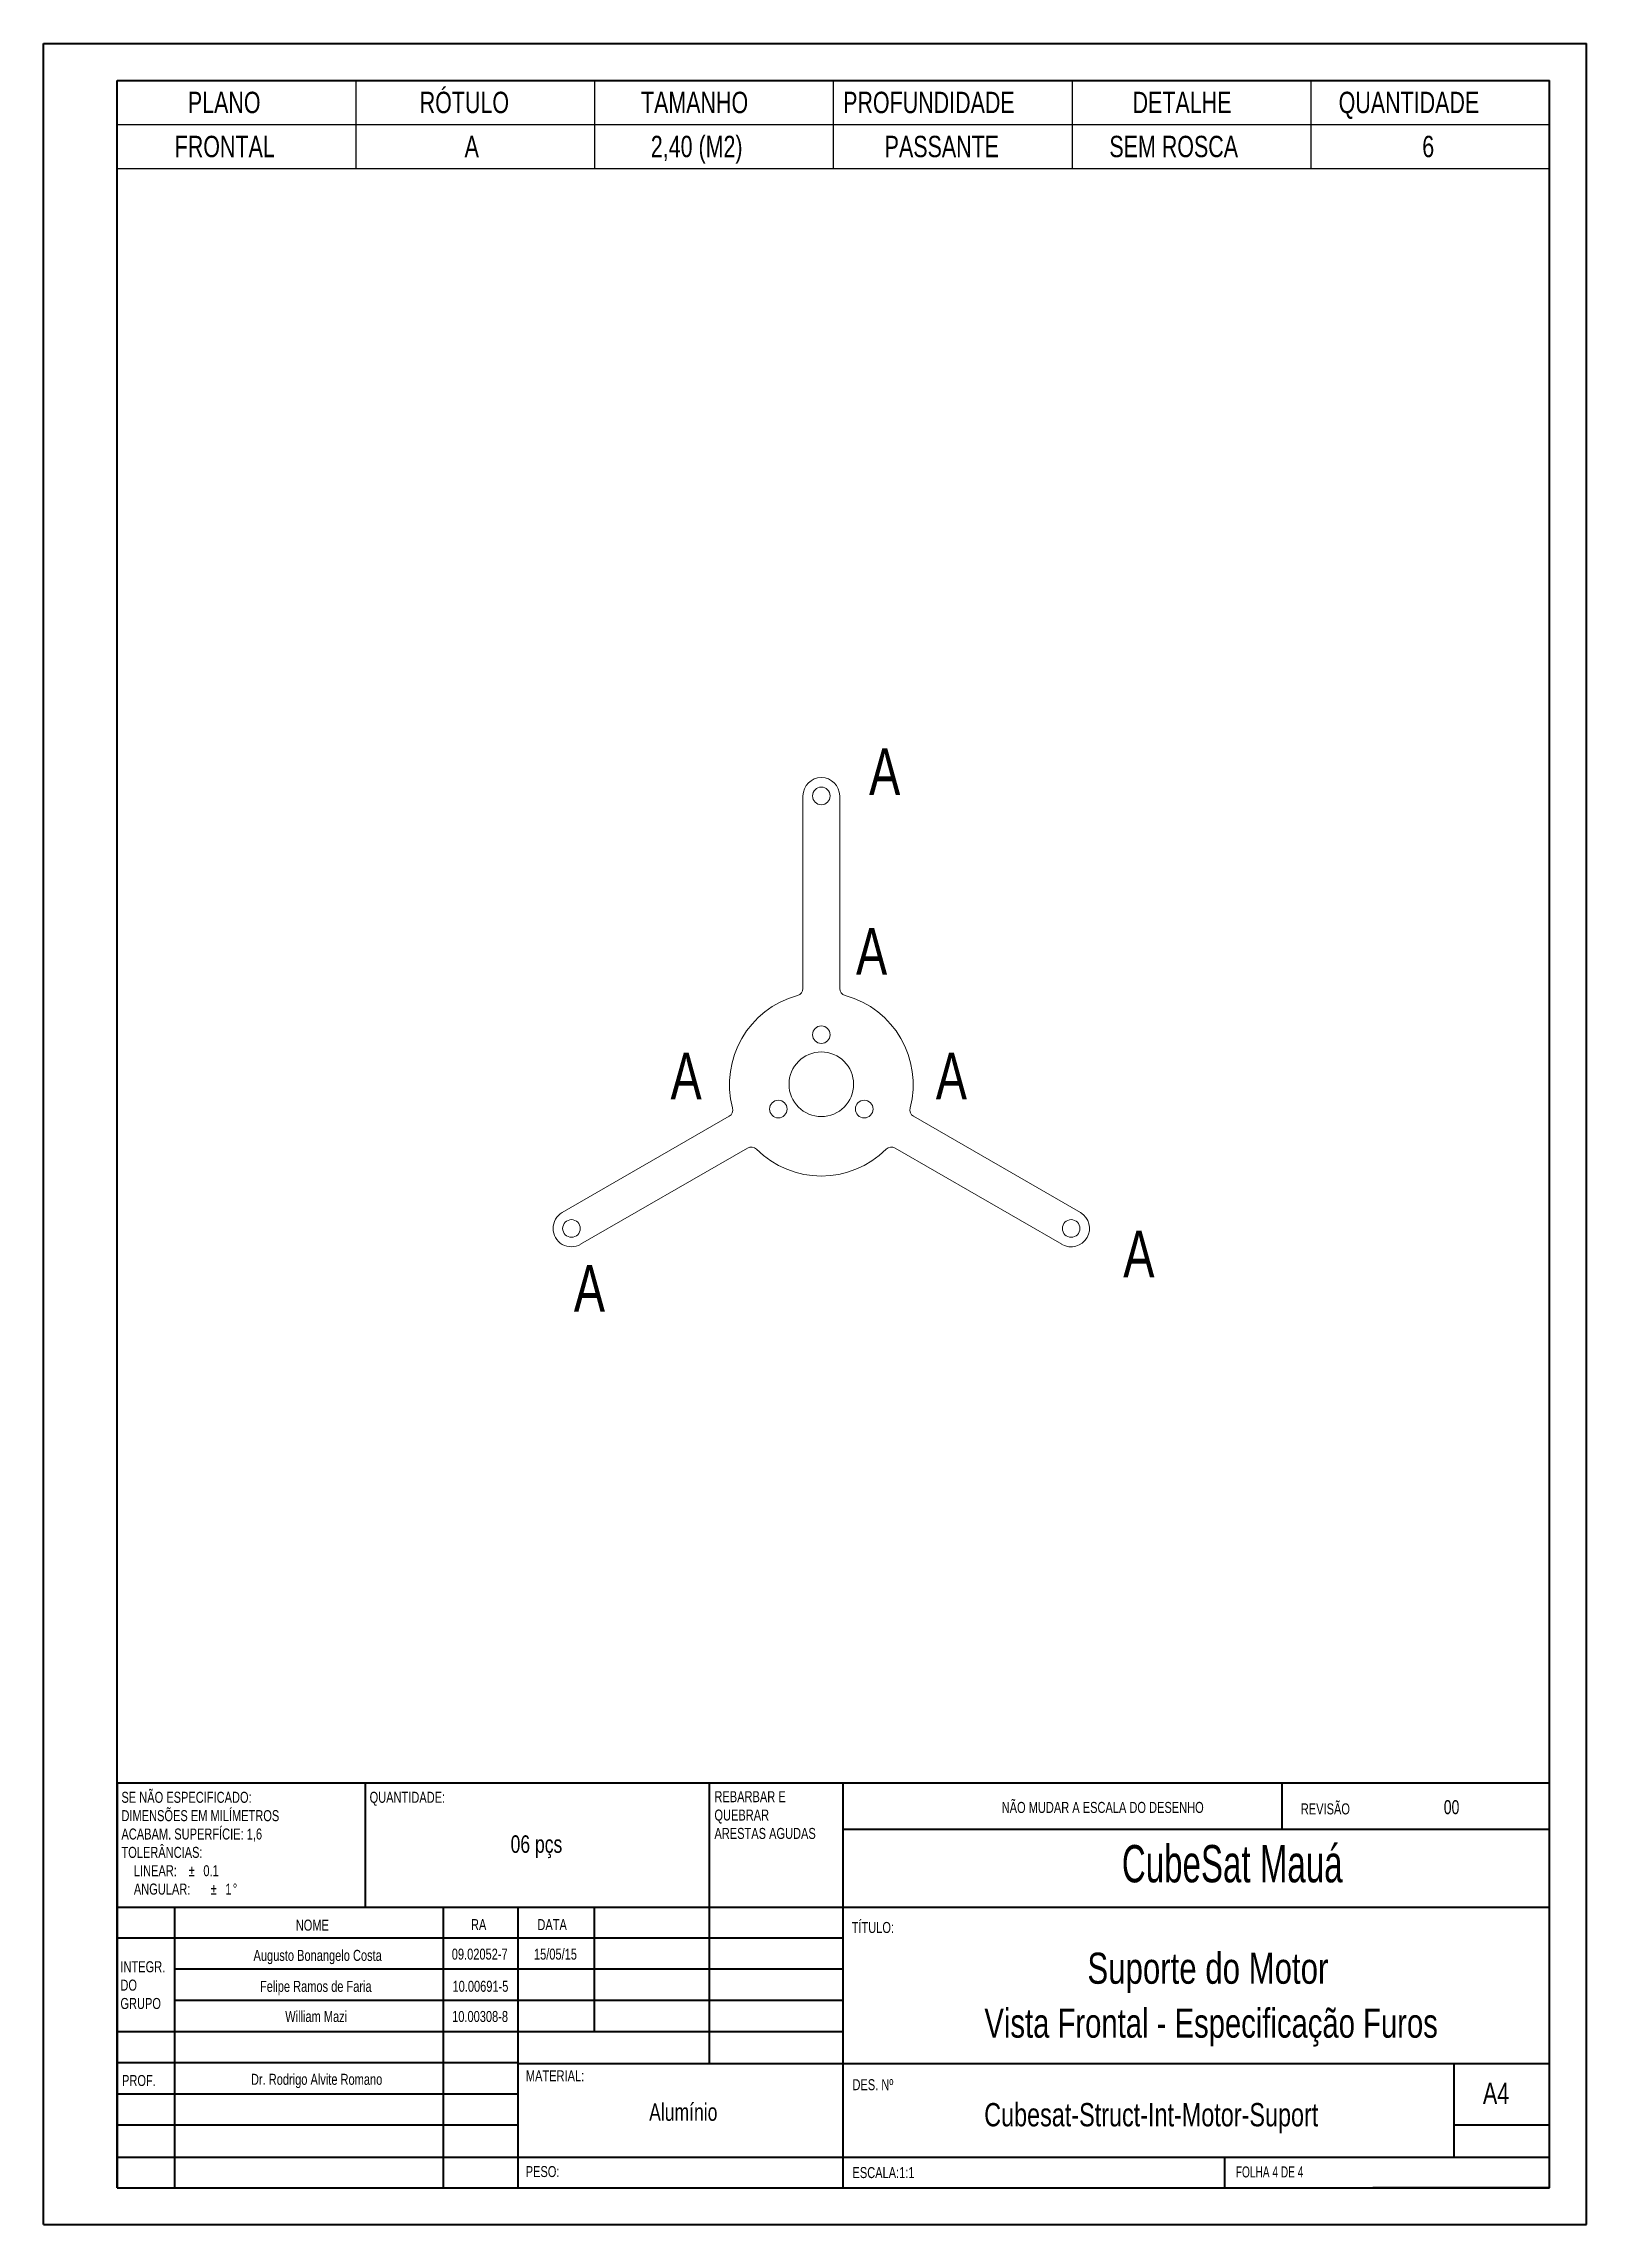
# Paper-space layout 'Folha04' of a CAD drawing. Header units: millimetres. Extents: x 0 to 210, y 0 to 297.
import ezdxf

# ---------------------------------------------------------------- set-up
doc = ezdxf.new("R2010")
doc.units = ezdxf.units.MM
doc.layers.add('FORMAT', color=7, linetype='Continuous')
doc.styles.add('SLDTEXTSTYLE0', font='TXT', dxfattribs={"width": 0.75})
doc.styles.add('SLDTEXTSTYLE1', font='TXT', dxfattribs={"width": 0.663})
doc.styles.add('SLDTEXTSTYLE2', font='TXT', dxfattribs={"width": 0.6875})

# ---------------------------------------------------------------- blocks, each defined once
blk = doc.blocks.new('SW_NOTE_9')
at = {"layer": 'FORMAT', "color": 0, "char_height": 1.5, "attachment_point": 1, "style": 'SLDTEXTSTYLE0'}
for s, insert in [('INTEGR.', (0, 1.93)), ('DO', (0, -0.57)), ('GRUPO', (0, -3.07))]:
    blk.add_mtext(s, dxfattribs=dict(at, insert=insert))
blk = doc.blocks.new('SW_NOTE_10')
at = {"layer": 'FORMAT', "color": 0, "char_height": 1.5, "attachment_point": 1, "style": 'SLDTEXTSTYLE0'}
for s, insert in [('SE NÃO ESPECIFICADO:', (0, 1.93)), ('ACABAM. SUPERFÍCIE: 1,6', (0, -3.07)), ('DIMENSÕES EM MILÍMETROS', (0, -0.57)), ('TOLERÂNCIAS:', (0, -5.57)), ('LINEAR:', (1.69, -8.07)), ('%%p', (9.16, -8.07)), ('0.1', (11.15, -8.07)), ('ANGULAR:', (1.69, -10.57)), ('%%p', (12.16, -10.57)), ('1', (14.15, -10.57)), ('%%d', (15.16, -10.57))]:
    blk.add_mtext(s, dxfattribs=dict(at, insert=insert))
blk = doc.blocks.new('SW_NOTE_11')
at = {"layer": 'FORMAT', "color": 0, "char_height": 1.5, "attachment_point": 1, "style": 'SLDTEXTSTYLE0'}
for s, insert in [('REBARBAR E', (0, 1.93)), ('QUEBRAR', (0, -0.57)), ('ARESTAS AGUDAS', (0, -3.07))]:
    blk.add_mtext(s, dxfattribs=dict(at, insert=insert))
blk = doc.blocks.new('SW_TABLEANNOTATION_1')
at = {"layer": 'FORMAT', "color": 0}
for p, q in [((0, 0), (0, -12)), ((195, 0), (0, 0)), ((32.5, 0), (32.5, -6)), ((65, 0), (65, -6)), ((97.5, 0), (97.5, -6)), ((130, 0), (130, -6)), ((162.5, 0), (162.5, -6)), ((195, -12), (195, 0)), ((0, -6), (195, -6)), ((32.5, -6), (32.5, -12)), ((65, -6), (65, -12)), ((97.5, -6), (97.5, -12)), ((130, -6), (130, -12)), ((162.5, -6), (162.5, -12)), ((0, -12), (195, -12))]:
    blk.add_line(p, q, dxfattribs=at)
at = {"layer": 'FORMAT', "color": 0, "attachment_point": 1, "style": 'SLDTEXTSTYLE0'}
for s, insert, char_height in [('PLANO', (9.64, -1.55), 2.91), ('RÓTULO', (41.2, -1.55), 2.91), ('TAMANHO', (71.32, -1.55), 2.91), ('PROFUNDIDADE', (98.84, -1.55), 2.9104), ('DETALHE', (138.24, -1.55), 2.91), ('QUANTIDADE', (166.29, -1.55), 2.91), ('FRONTAL', (7.85, -7.55), 2.91), ('A', (47.31, -7.55), 2.91), ('2,40 (M2)', (72.66, -7.55), 2.91), ('PASSANTE', (104.49, -7.55), 2.91), ('SEM ROSCA', (135.08, -7.55), 2.91), ('6', (177.67, -7.55), 2.91)]:
    blk.add_mtext(s, dxfattribs=dict(at, insert=insert, char_height=char_height))

psp = doc.layouts.new('Folha04')

# ---------------------------------------------------------------- linework, layer by layer
at = {"color": 7, "linetype": 'Continuous', "lineweight": 40}
for p, q in [((0.08, 0.21), (0.08, 297.21)), ((0.08, 297.21), (210.08, 297.21)), ((210.08, 0.21), (210.08, 297.21)), ((210.08, 292.21), (210.08, 297.21)), ((10.08, 292.21), (205.08, 292.21)), ((10.08, 5.21), (10.08, 292.21)), ((205.08, 5.21), (205.08, 292.21)), ((10.11, 60.37), (205.08, 60.37)), ((168.68, 54.09), (168.68, 60.46)), ((205.08, 54), (108.91, 54)), ((205.08, 43.37), (10.11, 43.37)), ((64.71, 22.12), (205.08, 22.12)), ((192.08, 9.46), (192.08, 22.21)), ((205.08, 13.71), (192.08, 13.71)), ((10.11, 9.37), (205.08, 9.37)), ((160.88, 5.21), (160.88, 9.46)), ((10.08, 5.21), (205.08, 5.21)), ((205.08, 5.21), (180.99, 5.21)), ((0.08, 0.21), (210.08, 0.21))]:
    psp.add_line(p, q, dxfattribs=at)
at = {"color": 7, "linetype": 'Continuous', "lineweight": 15}
for p, q in [((103.44, 194.76), (103.44, 168.53)), ((108.44, 168.53), (108.44, 194.76)), ((93.39, 151.13), (70.68, 138.02)), ((141.2, 138.02), (118.48, 151.13)), ((73.18, 133.69), (95.89, 146.8)), ((115.98, 146.8), (138.7, 133.69))]:
    psp.add_line(p, q, dxfattribs=at)
for centre, radius in [((105.94, 194.76), 1.2), ((105.94, 162.24), 1.2), ((105.94, 155.49), 4.4), ((100.09, 152.11), 1.2), ((111.78, 152.11), 1.2), ((71.93, 135.85), 1.2), ((139.95, 135.85), 1.2)]:
    psp.add_circle(centre, radius, dxfattribs=at)
for centre, radius, start, end in [((105.94, 194.76), 2.5, 0, 180), ((105.94, 155.49), 12.5, 105.0261, 194.9739), ((102.44, 168.53), 1, 285.0261, 0), ((109.44, 168.53), 1, 180, 254.9739), ((105.94, 155.49), 12.5, 345.0261, 74.9739), ((92.89, 152), 1, 300, 14.9739), ((118.98, 152), 1, 165.0261, 240), ((96.39, 145.94), 1, 45.0261, 120), ((105.94, 155.49), 12.5, 225.0261, 314.9739), ((115.48, 145.94), 1, 60, 134.9739), ((71.93, 135.85), 2.5, 120, 300), ((139.95, 135.85), 2.5, 240, 60)]:
    psp.add_arc(centre, radius, start, end, dxfattribs=at)
at = {"layer": 'FORMAT', "color": 7, "lineweight": 40}
for p, q in [((10.08, 60.46), (10.08, 5.21)), ((43.88, 43.46), (43.88, 60.46)), ((90.68, 60.46), (90.68, 22.21)), ((108.88, 60.46), (108.88, 5.21)), ((17.88, 43.46), (17.88, 5.21)), ((54.48, 43.46), (54.48, 5.21)), ((64.68, 5.21), (64.68, 43.46)), ((75.08, 26.46), (75.08, 43.46)), ((108.88, 39.21), (10.08, 39.21)), ((108.88, 34.96), (17.88, 34.96)), ((108.88, 30.71), (17.88, 30.71)), ((108.88, 26.46), (10.08, 26.46)), ((64.68, 22.21), (10.08, 22.21)), ((64.68, 13.71), (10.08, 13.71))]:
    psp.add_line(p, q, dxfattribs=at)
at = {"layer": 'FORMAT', "color": 7, "linetype": 'Continuous', "lineweight": 40}
psp.add_line((64.68, 17.96), (10.08, 17.96), dxfattribs=at)

# ---------------------------------------------------------------- block references
at = {"layer": 'FORMAT'}
for name, p in [('SW_TABLEANNOTATION_1', (10.07, 292.21)), ('SW_NOTE_10', (10.67, 57.2)), ('SW_NOTE_11', (91.39, 57.28)), ('SW_NOTE_9', (10.53, 34.12))]:
    psp.add_blockref(name, p, dxfattribs=at)

# ---------------------------------------------------------------- texts
at = {"color": 7, "linetype": 'Continuous', "lineweight": 0}
for s, insert, char_height, attachment_point, style in [('NÃO MUDAR A ESCALA DO DESENHO', (130.49, 57.75), 1.5, 1, 'SLDTEXTSTYLE0'), ('REVISÃO', (171.21, 57.55), 1.5, 1, 'SLDTEXTSTYLE0'), ('00', (191.73, 57.99), 1.905, 2, 'SLDTEXTSTYLE0'), ('CubeSat Mauá', (161.87, 51.88), 5.08, 2, 'SLDTEXTSTYLE1'), ('TÍTULO:', (110.07, 41.4), 1.5, 1, 'SLDTEXTSTYLE0'), ('Suporte do Motor', (158.56, 37.22), 4.2333, 2, 'SLDTEXTSTYLE0'), ('DES. Nº', (110.18, 19.99), 1.5, 1, 'SLDTEXTSTYLE0'), ('A4', (196, 19.52), 2.91, 1, 'SLDTEXTSTYLE0'), ('Cubesat-Struct-Int-Motor-Suport', (150.85, 16.74), 3.175, 2, 'SLDTEXTSTYLE0'), ('ESCALA:1:1', (110.18, 8.02), 1.5, 1, 'SLDTEXTSTYLE0'), ('FOLHA 4 DE 4', (162.36, 8.11), 1.5, 1, 'SLDTEXTSTYLE2')]:
    psp.add_mtext(s, dxfattribs=dict(at, insert=insert, char_height=char_height, attachment_point=attachment_point, style=style))
at = {"layer": 'FORMAT', "style": 'SLDTEXTSTYLE0'}
for s, insert, char_height, attachment_point in [('A', (112.44, 201.24), 6.35, 1), ('A', (110.66, 176.75), 6.35, 1), ('A', (85.41, 159.77), 6.35, 1), ('A', (121.52, 159.77), 6.35, 1), ('A', (147.04, 135.56), 6.35, 1), ('A', (72.25, 130.86), 6.35, 1), ('QUANTIDADE:', (44.45, 59.13), 1.5, 1), ('06 pçs', (67.16, 53.2), 2.381, 2), ('NOME', (34.4, 41.72), 1.5, 1), ('RA', (58.25, 41.79), 1.5, 1), ('DATA', (67.29, 41.79), 1.5, 1), ('Augusto Bonangelo Costa', (37.38, 37.6), 1.4986, 2), ('09.02052-7', (59.44, 37.77), 1.499, 2), ('15/05/15', (69.75, 37.77), 1.499, 2), ('Felipe Ramos de Faria', (37.13, 33.38), 1.4986, 2), ('10.00691-5', (59.54, 33.39), 1.499, 2), ('Vista Frontal - Especificação Furos', (159, 29.61), 3.9688, 2), ('William Mazi', (37.18, 29.28), 1.4986, 2), ('10.00308-8', (59.49, 29.28), 1.499, 2), ('Dr. Rodrigo Alvite Romano', (37.24, 20.72), 1.4986, 2), ('MATERIAL:', (65.72, 21.2), 1.5, 1), ('PROF.', (10.75, 20.56), 1.5, 1), ('Alumínio', (87.15, 16.7), 2.381, 2), ('PESO:', (65.7, 8.16), 1.499, 1)]:
    psp.add_mtext(s, dxfattribs=dict(at, insert=insert, char_height=char_height, attachment_point=attachment_point))

doc.saveas('drawing.dxf')
